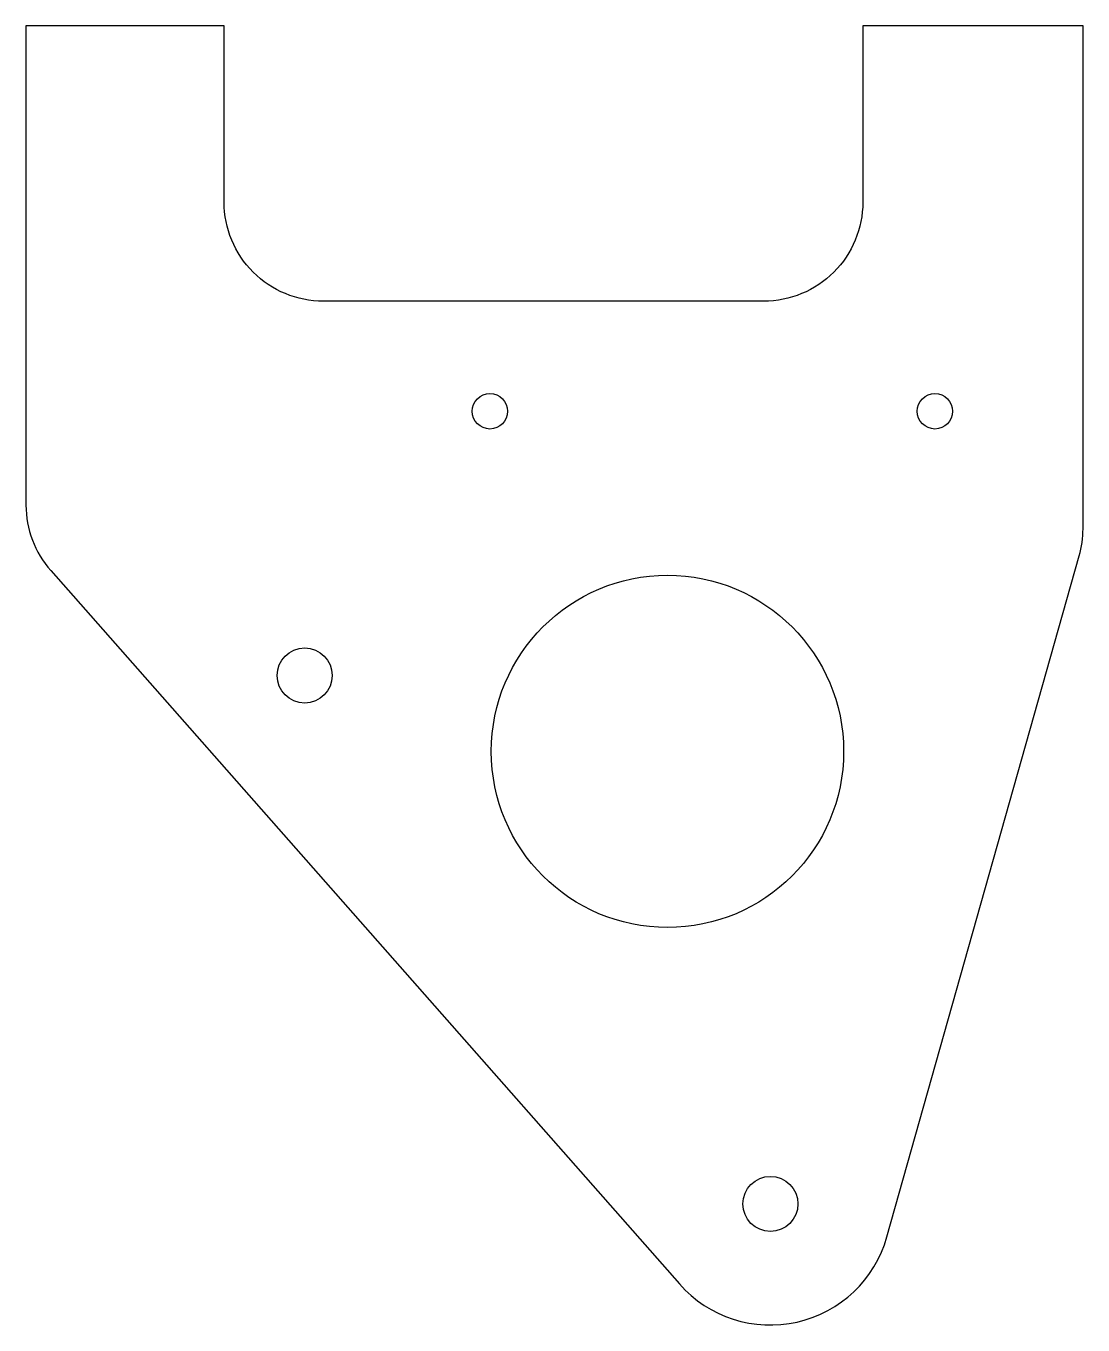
# Model space of a CAD drawing. Header units: inches. Extents: x 0 to 6, y 0 to 7.37.
import ezdxf

# ---------------------------------------------------------------- set-up
doc = ezdxf.new("R2010")
doc.units = ezdxf.units.IN

msp = doc.modelspace()

# ---------------------------------------------------------------- linework, layer by layer
at = {"layer": 'DXFWIZ_CLOSED'}
msp.add_lwpolyline([(0.1405, 4.2832), (3.7097, 0.2328, 0.274622), (4.3779, 0.017, 0.274626), (4.8871, 0.5006), (5.9788, 4.3677, 0.068892), (6, 4.5205), (6, 7.3749), (4.75, 7.3749), (4.75, 6.3749, -0.414214), (4.1875, 5.8124), (1.6875, 5.8124, -0.414214), (1.125, 6.3749), (1.125, 7.3749), (0, 7.3749), (0, 4.6551, 0.182573)], format="xyb", close=True, dxfattribs=at)
for centre, radius in [((2.6334, 5.1873), 0.1005), ((5.1593, 5.1873), 0.1005), ((3.6413, 3.2565), 1), ((1.5819, 3.6874), 0.1562), ((4.2255, 0.6874), 0.1562)]:
    msp.add_circle(centre, radius, dxfattribs=at)

doc.saveas('drawing.dxf')
